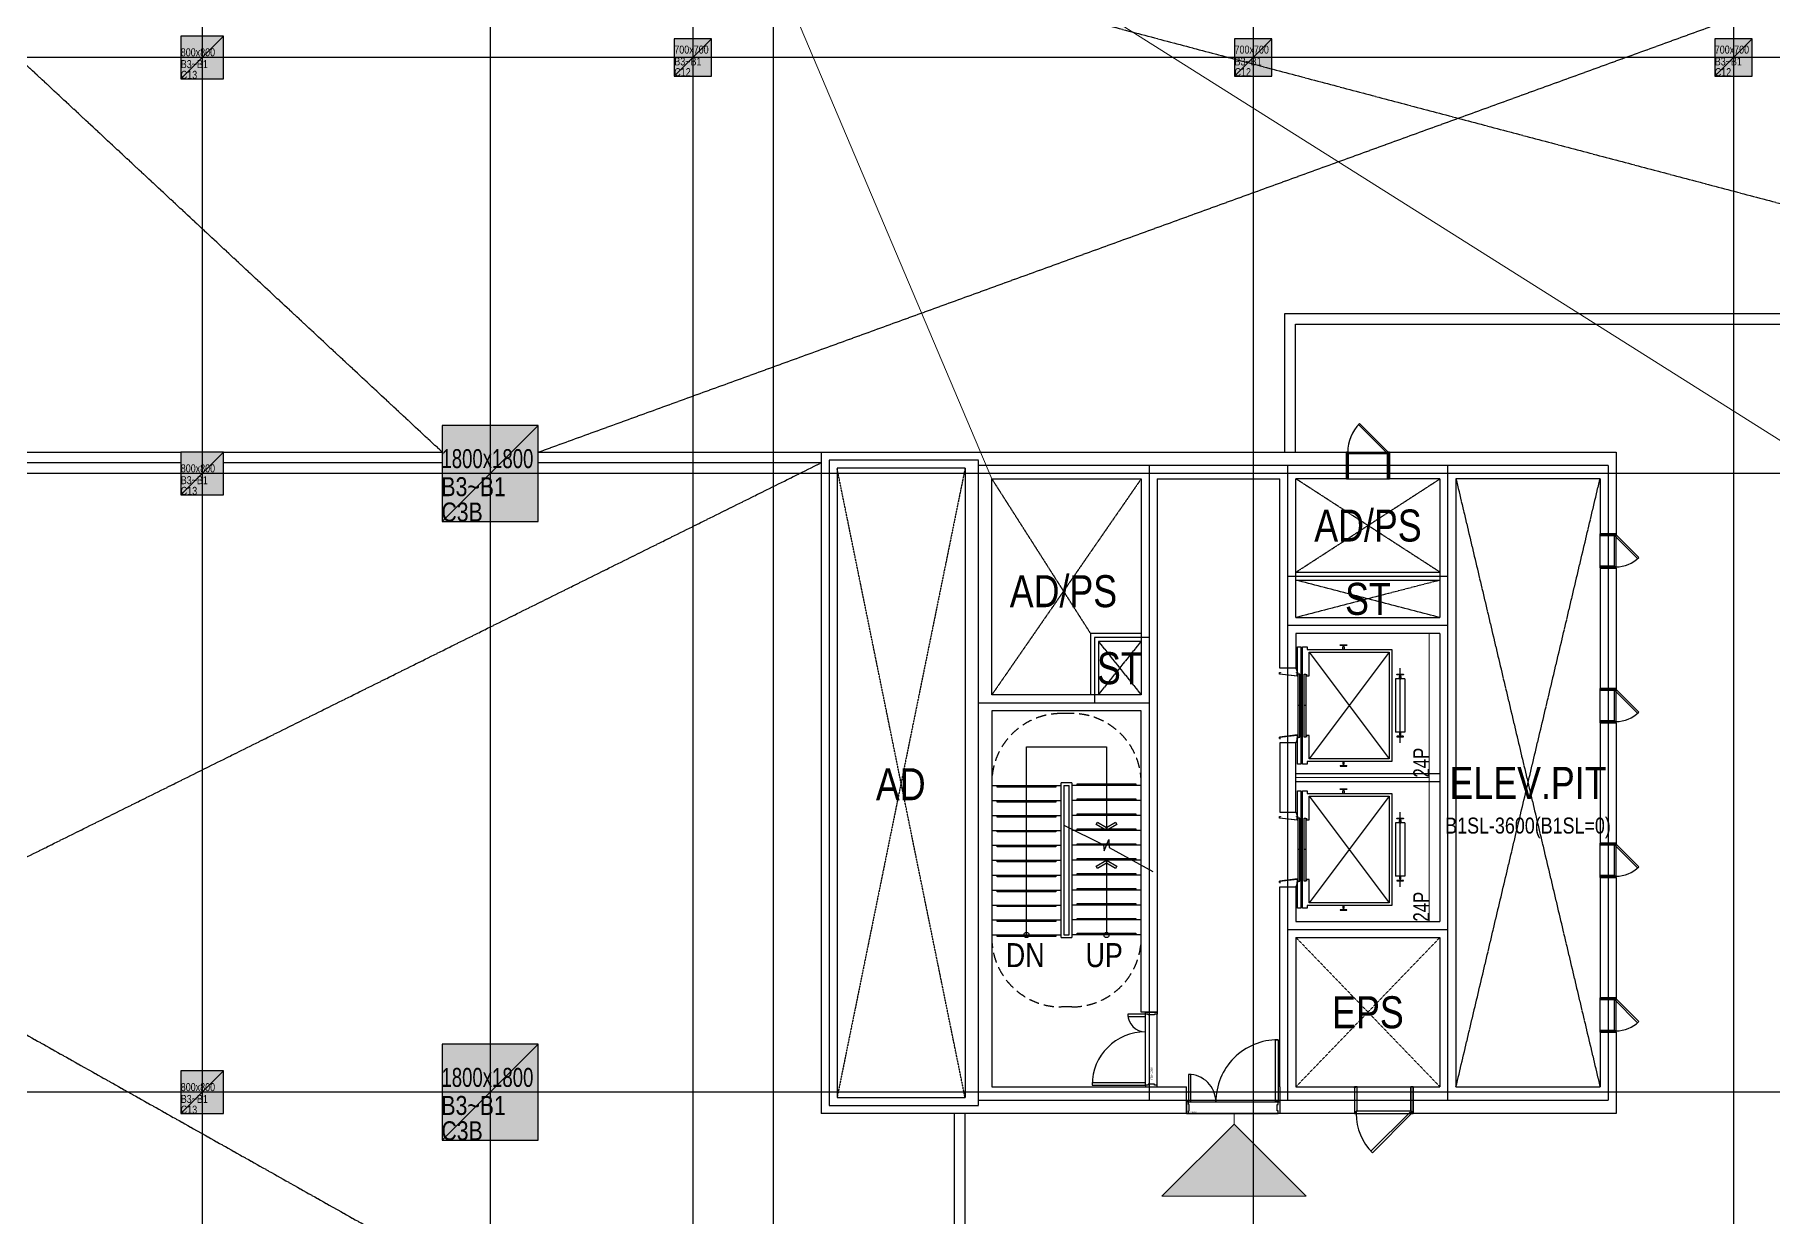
# Model space of a CAD drawing. Header units: millimetres. Extents: x -20379 to 476967, y -520228 to 220376.
# Drawn here: x 260908 to 293472, y -450045 to -427895 of the extents above; entities that cross this region are included whole.
import ezdxf
from ezdxf.enums import TextEntityAlignment as Align

# ---------------------------------------------------------------- set-up
doc = ezdxf.new("R2010")
doc.units = ezdxf.units.MM
doc.header["$MEASUREMENT"] = 0
for name, pattern in [('$0$X-CORE_B2F$0$CEN', [62, 60, -1, 0, -1]), ('$0$X-CORE_B2F$0$CENTER2', [1.125, 0.75, -0.125, 0.125, -0.125]), ('$0$X-CORE_B2F$0$DASHED', [3, 2, -1]), ('$0$X-CORE_B2F$0$HIDDEN', [9.525, 6.35, -3.175]), ('$0$X-GRID_B3~B1$0$CENTER2', [1.125, 0.75, -0.125, 0.125, -0.125]), ('$0$X-INT-B2$0$CEN', [62, 60, -1, 0, -1])]:
    doc.linetypes.add(name, pattern=pattern)
doc.layers.get('Defpoints').update_dxf_attribs({"color": 145, "lineweight": 9})
doc.layers.add('$0$NDC_S_HATCH MATERIAL', color=8, linetype='Continuous', lineweight=9)
doc.layers.add('$0$X-F_EXIT_B2F$0$X-F_EXIT_B2F$0$TEXT VN1', color=7, linetype='Continuous', lineweight=13)
for name, color, linetype in [('$0$X-COL-B2$0$A-254', 254, 'Continuous'), ('$0$X-COL-B2$0$A-COL', 2, 'Continuous'), ('$0$X-CORE_B2F$0$A-CEN2', 8, '$0$X-CORE_B2F$0$CENTER2'), ('$0$X-CORE_B2F$0$A-CON', 2, 'Continuous'), ('$0$X-CORE_B2F$0$A-DOOR', 4, 'Continuous'), ('$0$X-CORE_B2F$0$A-DOORF', 9, 'Continuous'), ('$0$X-CORE_B2F$0$A-ELE4', 8, 'Continuous'), ('$0$X-CORE_B2F$0$A-ELEV', 5, 'Continuous'), ('$0$X-CORE_B2F$0$A-HR', 6, 'Continuous'), ('$0$X-CORE_B2F$0$A-OPEN1', 1, '$0$X-CORE_B2F$0$CEN'), ('$0$X-CORE_B2F$0$A-OPEN2', 9, '$0$X-CORE_B2F$0$DASHED'), ('$0$X-CORE_B2F$0$A-STR', 4, 'Continuous'), ('$0$X-CORE_B2F$0$A-SYM', 7, 'Continuous'), ('$0$X-CORE_B2F$0$A-WALD', 7, 'Continuous'), ('$0$X-F_EXIT_B2F$0$X-F_EXIT_B2F$0$F_exit', 3, 'Continuous'), ('$0$X-GRID_B3~B1$0$A-CEN1', 1, '$0$X-GRID_B3~B1$0$CENTER2'), ('$0$X-INT-B2$0$A-OPEN1', 1, '$0$X-INT-B2$0$CEN'), ('$0$X-INT-B2$0$A-WALB', 3, 'Continuous')]:
    doc.layers.add(name, color=color, linetype=linetype)
doc.styles.add('$0$X-COL-B2$0$Hrtext', font='arial.ttf', dxfattribs={"width": 0.8})
doc.styles.add('$0$X-CORE_B2F$0$$0$X-PLAN$0$Standard', font='')
doc.styles.add('$0$X-CORE_B2F$0$\\M+3C6F2\\M+3B8E9\\M+3B5B5$0$X-PLAN_1F$0$\\M+3B5B8\\M+3BFF2', font='')
doc.styles.add('$0$X-CORE_B2F$0$Hrtext', font='arial.ttf', dxfattribs={"width": 0.8})
doc.styles.add('$0$X-CORE_B2F$0$X-CORE-HOTEL-1F$0$X-PLAN$0$Standard', font='')
doc.styles.add('$0$X-GRID_B3~B1$0$Heerim', font='', dxfattribs={"width": 0.8})
doc.styles.get('$0$X-CORE_B2F$0$$0$X-PLAN$0$Standard').set_extended_font_data('DotumChe')
doc.styles.get('$0$X-CORE_B2F$0$\\M+3C6F2\\M+3B8E9\\M+3B5B5$0$X-PLAN_1F$0$\\M+3B5B8\\M+3BFF2').set_extended_font_data('Dotum')
doc.styles.get('$0$X-CORE_B2F$0$X-CORE-HOTEL-1F$0$X-PLAN$0$Standard').set_extended_font_data('DotumChe')
doc.styles.get('$0$X-GRID_B3~B1$0$Heerim').set_extended_font_data('Dotum')

# ---------------------------------------------------------------- blocks, each defined once
blk = doc.blocks.new('$0$258')
at = {"layer": '$0$X-COL-B2$0$A-254'}
h = blk.add_hatch(color=256, dxfattribs=at)
h.dxf.hatch_style = 1
h.paths.add_polyline_path([(362747, -114631), (361947, -114631), (361947, -115431), (362747, -115431)])
h = blk.add_hatch(color=256, dxfattribs=at)
h.dxf.hatch_style = 1
h.paths.add_polyline_path([(371897, -114681), (371197, -114681), (371197, -115381), (371897, -115381)])
h = blk.add_hatch(color=256, dxfattribs=at)
h.dxf.hatch_style = 1
h.paths.add_polyline_path([(382397, -114681), (381697, -114681), (381697, -115381), (382397, -115381)])
h = blk.add_hatch(color=256, dxfattribs=at)
h.dxf.hatch_style = 1
h.paths.add_polyline_path([(391397, -114681), (390697, -114681), (390697, -115381), (391397, -115381)])
h = blk.add_hatch(color=256, dxfattribs=at)
h.dxf.hatch_style = 1
h.paths.add_polyline_path([(368647, -121931), (366847, -121931), (366847, -123731), (368647, -123731)])
h = blk.add_hatch(color=256, dxfattribs=at)
h.dxf.hatch_style = 1
h.paths.add_polyline_path([(362747, -122431), (361947, -122431), (361947, -123231), (362747, -123231)])
h = blk.add_hatch(color=256, dxfattribs=at)
h.dxf.hatch_style = 1
h.paths.add_polyline_path([(368647, -133531), (366847, -133531), (366847, -135331), (368647, -135331)])
h = blk.add_hatch(color=256, dxfattribs=at)
h.dxf.hatch_style = 1
h.paths.add_polyline_path([(362747, -134031), (361947, -134031), (361947, -134831), (362747, -134831)])
at = {"layer": '$0$X-F_EXIT_B2F$0$X-F_EXIT_B2F$0$F_exit', "true_color": 0xb56bff}
h = blk.add_hatch(color=191, dxfattribs=at)
h.dxf.hatch_style = 1
h.paths.add_polyline_path([(381687, -135031), (383037, -136381), (380337, -136381)])
at = {"layer": '$0$X-COL-B2$0$A-COL'}
for p, q in [((362747, -114631), (361947, -114631)), ((361947, -114631), (361947, -115431)), ((362747, -115431), (362747, -114631)), ((371897, -114681), (371197, -114681)), ((371197, -114681), (371197, -115381)), ((371897, -115381), (371897, -114681)), ((382397, -114681), (381697, -114681)), ((381697, -114681), (381697, -115381)), ((382397, -115381), (382397, -114681)), ((391397, -114681), (390697, -114681)), ((390697, -114681), (390697, -115381)), ((391397, -115381), (391397, -114681)), ((361947, -115431), (362747, -115431)), ((371197, -115381), (371897, -115381)), ((381697, -115381), (382397, -115381)), ((390697, -115381), (391397, -115381)), ((368647, -121931), (366847, -121931)), ((366847, -121931), (366847, -123731)), ((368647, -123731), (368647, -121931)), ((362747, -122431), (361947, -122431)), ((361947, -122431), (361947, -123231)), ((362747, -123231), (362747, -122431)), ((361947, -123231), (362747, -123231)), ((366847, -123731), (368647, -123731)), ((368647, -133531), (366847, -133531)), ((366847, -133531), (366847, -135331)), ((368647, -135331), (368647, -133531)), ((362747, -134031), (361947, -134031)), ((361947, -134031), (361947, -134831)), ((362747, -134831), (362747, -134031)), ((361947, -134831), (362747, -134831)), ((366847, -135331), (368647, -135331))]:
    blk.add_line(p, q, dxfattribs=at)
at = {"layer": '$0$X-CORE_B2F$0$A-CEN2'}
for p, q in [((376897, -122581), (374097, -122581)), ((374097, -122581), (374097, -134681)), ((376897, -134681), (376897, -122581)), ((388697, -122681), (376897, -122681)), ((380097, -122681), (380097, -134581)), ((382697, -134581), (382697, -122681)), ((385697, -134581), (385697, -122681)), ((388697, -122681), (388697, -134581)), ((382697, -124756), (385697, -124756)), ((385697, -125681), (382697, -125681)), ((379072, -125906), (379072, -127131)), ((380097, -125906), (379072, -125906)), ((376897, -127131), (380097, -127131)), ((382697, -131381), (385697, -131381)), ((374097, -134681), (376897, -134681)), ((376897, -134581), (388697, -134581))]:
    blk.add_line(p, q, dxfattribs=at)
at = {"layer": '$0$X-CORE_B2F$0$A-CON', "ltscale": 10}
for p, q in [((373947, -122431), (383795, -122431)), ((373947, -122431), (373947, -134831)), ((383795, -122431), (383795, -122931)), ((384598, -122431), (388847, -122431)), ((384598, -122431), (384598, -122931)), ((388847, -122431), (388847, -123959)), ((376647, -122731), (374247, -122731)), ((374247, -122731), (374247, -134531)), ((376647, -122731), (376647, -134531)), ((377147, -126981), (377147, -122931)), ((377147, -122931), (379947, -122931)), ((379947, -122931), (379947, -126981)), ((380247, -122931), (380247, -132931)), ((380247, -122931), (382547, -122931)), ((382547, -126481), (382547, -122931)), ((383795, -122931), (382847, -122931)), ((382847, -125531), (382847, -122931)), ((385547, -122931), (384598, -122931)), ((385547, -122931), (385547, -125531)), ((388547, -122931), (385847, -122931)), ((385847, -122931), (385847, -134331)), ((388547, -122931), (388547, -123959)), ((388547, -123959), (388847, -123959)), ((388547, -124603), (388547, -126859)), ((388547, -124603), (388847, -124603)), ((388847, -124603), (388847, -126859)), ((382847, -125531), (385547, -125531)), ((385547, -125831), (382847, -125831)), ((382847, -125831), (382847, -126481)), ((385547, -125831), (385547, -131231)), ((382847, -126481), (382547, -126481)), ((379947, -126981), (377147, -126981)), ((388547, -126859), (388847, -126859)), ((379947, -127281), (377147, -127281)), ((377147, -127281), (377147, -134331)), ((379947, -132931), (379947, -127281)), ((388547, -127503), (388547, -129759)), ((388547, -127503), (388847, -127503)), ((388847, -127503), (388847, -129759)), ((382847, -127881), (382547, -127881)), ((382547, -127881), (382547, -129181)), ((382847, -129181), (382847, -127881)), ((382547, -129181), (382847, -129181)), ((388547, -129759), (388847, -129759)), ((382547, -134331), (382547, -130581)), ((382547, -130581), (382847, -130581)), ((382847, -130581), (382847, -131231)), ((388547, -130403), (388547, -132659)), ((388547, -130403), (388847, -130403)), ((388847, -130403), (388847, -132659)), ((382847, -131231), (385547, -131231)), ((382847, -131531), (385547, -131531)), ((382847, -131531), (382847, -134331)), ((388547, -132659), (388847, -132659)), ((380247, -132931), (379947, -132931)), ((388547, -133303), (388547, -134331)), ((388547, -133303), (388847, -133303)), ((388847, -133303), (388847, -134831)), ((377147, -134331), (380797, -134331)), ((383947, -134331), (383947, -134831)), ((385047, -134331), (385047, -134831)), ((385847, -134331), (388547, -134331)), ((374247, -134531), (376647, -134531)), ((380797, -134831), (373947, -134831)), ((383947, -134831), (382547, -134831)), ((388847, -134831), (385047, -134831))]:
    blk.add_line(p, q, dxfattribs=at)
at = {"layer": '$0$X-CORE_B2F$0$A-CON'}
for p, q in [((385547, -131531), (385547, -134331)), ((380797, -134831), (380797, -134331)), ((382547, -134331), (382547, -134831)), ((382847, -134331), (383947, -134331)), ((385047, -134331), (385547, -134331))]:
    blk.add_line(p, q, dxfattribs=at)
at = {"layer": '$0$X-CORE_B2F$0$A-DOOR'}
for p, q in [((384019, -121915), (384039, -121894)), ((384555, -122451), (384019, -121915)), ((384039, -121894), (384576, -122431)), ((383795, -122442), (383795, -122431)), ((383795, -122431), (383817, -122431)), ((383816, -122432), (383797, -122432)), ((383797, -122432), (383797, -122442)), ((383816, -122465), (383816, -122432)), ((383817, -122431), (383817, -122464)), ((384576, -122431), (384555, -122451)), ((384598, -122431), (384576, -122431)), ((384576, -122431), (384576, -122464)), ((384577, -122465), (384577, -122432)), ((384577, -122432), (384597, -122432)), ((384597, -122432), (384597, -122442)), ((384598, -122442), (384598, -122431)), ((383797, -122442), (383795, -122442)), ((383797, -122442), (383797, -122442)), ((383797, -122442), (383797, -122442)), ((383827, -122465), (383816, -122465)), ((383817, -122464), (383828, -122464)), ((383827, -122930), (383827, -122465)), ((383828, -122464), (383828, -122931)), ((384576, -122464), (384565, -122464)), ((384565, -122464), (384565, -122931)), ((384566, -122930), (384566, -122465)), ((384566, -122465), (384577, -122465)), ((384597, -122442), (384597, -122442)), ((384597, -122442), (384597, -122442)), ((384597, -122442), (384598, -122442)), ((383795, -122931), (383795, -122920)), ((383795, -122920), (383797, -122920)), ((383828, -122931), (383795, -122931)), ((383797, -122920), (383797, -122920)), ((383797, -122920), (383797, -122920)), ((383797, -122920), (383797, -122930)), ((383797, -122930), (383827, -122930)), ((384565, -122931), (384598, -122931)), ((384597, -122930), (384566, -122930)), ((384598, -122920), (384597, -122920)), ((384597, -122920), (384597, -122920)), ((384597, -122920), (384597, -122920)), ((384597, -122920), (384597, -122930)), ((384598, -122931), (384598, -122920)), ((388547, -123992), (388547, -123959)), ((388547, -123959), (388557, -123959)), ((388814, -123992), (388547, -123992)), ((388557, -123960), (388548, -123960)), ((388548, -123960), (388548, -123991)), ((388548, -123991), (388812, -123991)), ((388557, -123959), (388557, -123960)), ((388557, -123960), (388557, -123960)), ((388557, -123960), (388557, -123960)), ((388812, -123991), (388812, -123980)), ((388812, -123980), (388845, -123980)), ((388847, -123981), (388814, -123981)), ((388814, -123981), (388814, -123992)), ((388847, -123981), (388826, -124001)), ((388826, -124001), (389250, -124426)), ((388836, -123960), (388836, -123959)), ((388836, -123959), (388847, -123959)), ((388836, -123960), (388836, -123960)), ((388836, -123960), (388836, -123960)), ((388845, -123960), (388836, -123960)), ((388845, -123980), (388845, -123960)), ((388847, -123959), (388847, -123981)), ((389271, -124405), (388847, -123981)), ((388814, -124570), (388547, -124570)), ((388547, -124570), (388547, -124603)), ((388547, -124603), (388557, -124603)), ((388548, -124602), (388548, -124571)), ((388548, -124571), (388812, -124571)), ((388557, -124602), (388548, -124602)), ((388557, -124603), (388557, -124602)), ((388557, -124602), (388557, -124602)), ((388557, -124602), (388557, -124602)), ((388812, -124571), (388812, -124582)), ((388812, -124582), (388845, -124582)), ((388814, -124581), (388814, -124570)), ((388847, -124581), (388814, -124581)), ((388836, -124602), (388836, -124602)), ((388836, -124602), (388836, -124602)), ((388836, -124602), (388836, -124603)), ((388845, -124602), (388836, -124602)), ((388836, -124603), (388847, -124603)), ((388845, -124582), (388845, -124602)), ((388847, -124603), (388847, -124581)), ((389250, -124426), (389271, -124405)), ((382537, -126591), (382537, -126561)), ((382537, -126561), (382557, -126561)), ((382877, -126631), (382537, -126591)), ((382557, -126566), (382542, -126566)), ((382542, -126566), (382542, -126586)), ((382542, -126586), (382872, -126625)), ((382557, -126561), (382557, -126566)), ((382856, -126566), (382856, -126561)), ((382856, -126561), (382877, -126561)), ((382872, -126566), (382856, -126566)), ((382872, -126625), (382872, -126566)), ((382877, -126561), (382877, -126631)), ((388547, -126892), (388547, -126859)), ((388547, -126859), (388557, -126859)), ((388814, -126892), (388547, -126892)), ((388557, -126860), (388548, -126860)), ((388548, -126860), (388548, -126891)), ((388548, -126891), (388812, -126891)), ((388557, -126859), (388557, -126860)), ((388557, -126860), (388557, -126860)), ((388557, -126860), (388557, -126860)), ((388812, -126891), (388812, -126880)), ((388812, -126880), (388845, -126880)), ((388847, -126881), (388814, -126881)), ((388814, -126881), (388814, -126892)), ((388847, -126881), (388826, -126901)), ((388826, -126901), (389250, -127326)), ((388836, -126860), (388836, -126859)), ((388836, -126859), (388847, -126859)), ((388836, -126860), (388836, -126860)), ((388836, -126860), (388836, -126860)), ((388845, -126860), (388836, -126860)), ((388845, -126880), (388845, -126860)), ((388847, -126859), (388847, -126881)), ((389271, -127305), (388847, -126881)), ((389250, -127326), (389271, -127305)), ((388814, -127470), (388547, -127470)), ((388547, -127470), (388547, -127503)), ((388547, -127503), (388557, -127503)), ((388548, -127502), (388548, -127471)), ((388548, -127471), (388812, -127471)), ((388557, -127502), (388548, -127502)), ((388557, -127503), (388557, -127502)), ((388557, -127502), (388557, -127502)), ((388557, -127502), (388557, -127502)), ((388812, -127471), (388812, -127482)), ((388812, -127482), (388845, -127482)), ((388814, -127481), (388814, -127470)), ((388847, -127481), (388814, -127481)), ((388836, -127502), (388836, -127502)), ((388836, -127502), (388836, -127502)), ((388836, -127502), (388836, -127503)), ((388845, -127502), (388836, -127502)), ((388836, -127503), (388847, -127503)), ((388845, -127482), (388845, -127502)), ((388847, -127503), (388847, -127481)), ((382877, -127731), (382537, -127771)), ((382537, -127771), (382537, -127801)), ((382537, -127801), (382557, -127801)), ((382542, -127775), (382872, -127737)), ((382542, -127796), (382542, -127775)), ((382557, -127796), (382542, -127796)), ((382557, -127801), (382557, -127796)), ((382872, -127796), (382856, -127796)), ((382856, -127796), (382856, -127801)), ((382856, -127801), (382877, -127801)), ((382872, -127737), (382872, -127796)), ((382877, -127801), (382877, -127731)), ((382537, -129291), (382537, -129261)), ((382537, -129261), (382557, -129261)), ((382557, -129266), (382542, -129266)), ((382542, -129266), (382542, -129286)), ((382557, -129261), (382557, -129266)), ((382856, -129266), (382856, -129261)), ((382856, -129261), (382877, -129261)), ((382872, -129266), (382856, -129266)), ((382872, -129325), (382872, -129266)), ((382877, -129261), (382877, -129331)), ((382877, -129331), (382537, -129291)), ((382542, -129286), (382872, -129325)), ((388547, -129792), (388547, -129759)), ((388547, -129759), (388557, -129759)), ((388814, -129792), (388547, -129792)), ((388557, -129760), (388548, -129760)), ((388548, -129760), (388548, -129791)), ((388548, -129791), (388812, -129791)), ((388557, -129759), (388557, -129760)), ((388557, -129760), (388557, -129760)), ((388557, -129760), (388557, -129760)), ((388812, -129791), (388812, -129780)), ((388812, -129780), (388845, -129780)), ((388847, -129781), (388814, -129781)), ((388814, -129781), (388814, -129792)), ((388847, -129781), (388826, -129801)), ((388826, -129801), (389250, -130226)), ((388836, -129760), (388836, -129759)), ((388836, -129759), (388847, -129759)), ((388836, -129760), (388836, -129760)), ((388836, -129760), (388836, -129760)), ((388845, -129760), (388836, -129760)), ((388845, -129780), (388845, -129760)), ((388847, -129759), (388847, -129781)), ((389271, -130205), (388847, -129781)), ((389250, -130226), (389271, -130205)), ((382877, -130431), (382537, -130471)), ((382537, -130471), (382537, -130501)), ((382537, -130501), (382557, -130501)), ((382542, -130475), (382872, -130437)), ((382542, -130496), (382542, -130475)), ((382557, -130496), (382542, -130496)), ((382557, -130501), (382557, -130496)), ((382872, -130496), (382856, -130496)), ((382856, -130496), (382856, -130501)), ((382856, -130501), (382877, -130501)), ((382872, -130437), (382872, -130496)), ((382877, -130501), (382877, -130431)), ((388814, -130370), (388547, -130370)), ((388547, -130370), (388547, -130403)), ((388547, -130403), (388557, -130403)), ((388548, -130402), (388548, -130371)), ((388548, -130371), (388812, -130371)), ((388557, -130402), (388548, -130402)), ((388557, -130403), (388557, -130402)), ((388557, -130402), (388557, -130402)), ((388557, -130402), (388557, -130402)), ((388812, -130371), (388812, -130382)), ((388812, -130382), (388845, -130382)), ((388814, -130381), (388814, -130370)), ((388847, -130381), (388814, -130381)), ((388836, -130402), (388836, -130402)), ((388836, -130402), (388836, -130402)), ((388836, -130402), (388836, -130403)), ((388845, -130402), (388836, -130402)), ((388836, -130403), (388847, -130403)), ((388845, -130382), (388845, -130402)), ((388847, -130403), (388847, -130381)), ((388547, -132692), (388547, -132659)), ((388547, -132659), (388557, -132659)), ((388814, -132692), (388547, -132692)), ((388557, -132660), (388548, -132660)), ((388548, -132660), (388548, -132691)), ((388548, -132691), (388812, -132691)), ((388557, -132659), (388557, -132660)), ((388557, -132660), (388557, -132660)), ((388557, -132660), (388557, -132660)), ((388812, -132691), (388812, -132680)), ((388812, -132680), (388845, -132680)), ((388847, -132681), (388814, -132681)), ((388814, -132681), (388814, -132692)), ((388847, -132681), (388826, -132701)), ((388826, -132701), (389250, -133126)), ((388836, -132660), (388836, -132659)), ((388836, -132659), (388847, -132659)), ((388836, -132660), (388836, -132660)), ((388836, -132660), (388836, -132660)), ((388845, -132660), (388836, -132660)), ((388845, -132680), (388845, -132660)), ((388847, -132659), (388847, -132681)), ((389271, -133105), (388847, -132681)), ((380027, -132966), (379697, -132966)), ((379697, -132966), (379697, -133011)), ((379697, -133011), (380027, -133011)), ((380027, -132966), (380027, -132931)), ((380027, -132931), (380247, -132931)), ((380077, -132966), (380027, -132966)), ((380027, -133011), (380027, -132966)), ((380077, -132981), (380077, -132966)), ((380197, -132981), (380077, -132981)), ((380247, -132966), (380197, -132966)), ((380197, -132966), (380197, -132981)), ((380247, -132931), (380247, -132966)), ((389250, -133126), (389271, -133105)), ((382467, -134611), (382467, -133446)), ((382467, -133446), (382512, -133446)), ((382512, -133446), (382512, -134611)), ((388814, -133270), (388547, -133270)), ((388547, -133270), (388547, -133303)), ((388547, -133303), (388557, -133303)), ((388548, -133302), (388548, -133271)), ((388548, -133271), (388812, -133271)), ((388557, -133302), (388548, -133302)), ((388557, -133303), (388557, -133302)), ((388557, -133302), (388557, -133302)), ((388557, -133302), (388557, -133302)), ((388812, -133271), (388812, -133282)), ((388812, -133282), (388845, -133282)), ((388814, -133281), (388814, -133270)), ((388847, -133281), (388814, -133281)), ((388836, -133302), (388836, -133302)), ((388836, -133302), (388836, -133302)), ((388836, -133302), (388836, -133303)), ((388845, -133302), (388836, -133302)), ((388836, -133303), (388847, -133303)), ((388845, -133282), (388845, -133302)), ((388847, -133303), (388847, -133281)), ((380876, -134096), (380831, -134096)), ((380831, -134096), (380831, -134611)), ((380876, -134611), (380876, -134096)), ((380027, -134251), (379027, -134251)), ((379027, -134251), (379027, -134296)), ((379027, -134296), (380027, -134296)), ((380027, -134296), (380027, -134251)), ((380077, -134296), (380027, -134296)), ((380027, -134296), (380027, -134331)), ((380027, -134331), (380247, -134331)), ((380197, -134281), (380077, -134281)), ((380077, -134281), (380077, -134296)), ((380197, -134296), (380197, -134281)), ((380247, -134296), (380197, -134296)), ((380247, -134331), (380247, -134296)), ((383992, -134331), (383947, -134331)), ((383947, -134331), (383947, -134346)), ((383947, -134346), (383948, -134346)), ((383948, -134346), (383948, -134332)), ((383948, -134332), (383990, -134332)), ((383948, -134346), (383948, -134346)), ((383948, -134346), (383948, -134346)), ((383990, -134332), (383990, -134784)), ((383992, -134786), (383992, -134331)), ((385001, -134786), (385001, -134331)), ((385001, -134331), (385047, -134331)), ((385045, -134332), (385003, -134332)), ((385003, -134332), (385003, -134784)), ((385045, -134346), (385045, -134332)), ((385047, -134346), (385045, -134346)), ((385045, -134346), (385045, -134346)), ((385045, -134346), (385045, -134346)), ((385047, -134331), (385047, -134346)), ((380831, -134611), (380796, -134611)), ((380796, -134611), (380797, -134831)), ((380831, -134611), (380876, -134611)), ((380831, -134661), (380831, -134611)), ((380846, -134661), (380831, -134661)), ((380832, -134831), (380832, -134781)), ((380832, -134781), (380847, -134781)), ((380847, -134781), (380846, -134661)), ((382512, -134611), (382467, -134611)), ((382497, -134781), (382497, -134661)), ((382497, -134661), (382512, -134661)), ((382512, -134781), (382497, -134781)), ((382512, -134661), (382512, -134611)), ((382512, -134611), (382547, -134611)), ((382512, -134831), (382512, -134781)), ((382547, -134611), (382547, -134831)), ((383990, -134784), (383975, -134784)), ((383975, -134784), (383975, -134829)), ((383977, -134831), (383977, -134786)), ((383977, -134786), (383992, -134786)), ((384988, -134802), (384253, -135538)), ((385016, -134831), (384988, -134802)), ((385016, -134786), (385001, -134786)), ((385003, -134784), (385018, -134784)), ((385016, -134831), (385016, -134786)), ((385018, -134784), (385018, -134829)), ((380797, -134831), (380832, -134831)), ((382547, -134831), (382512, -134831)), ((383948, -134816), (383947, -134816)), ((383947, -134816), (383947, -134831)), ((383947, -134831), (383977, -134831)), ((383948, -134816), (383948, -134816)), ((383948, -134816), (383948, -134816)), ((383948, -134829), (383948, -134816)), ((383975, -134829), (383948, -134829)), ((384281, -135566), (385016, -134831)), ((385047, -134831), (385016, -134831)), ((385018, -134829), (385045, -134829)), ((385045, -134816), (385045, -134816)), ((385045, -134816), (385045, -134816)), ((385045, -134816), (385047, -134816)), ((385045, -134829), (385045, -134816)), ((385047, -134816), (385047, -134831)), ((384253, -135538), (384281, -135566))]:
    blk.add_line(p, q, dxfattribs=at)
at = {"layer": '$0$X-CORE_B2F$0$A-DOOR', "color": 8}
for p, q in [((383797, -122930), (383797, -122432)), ((383797, -122432), (383810, -122432)), ((383810, -122433), (383798, -122433)), ((383798, -122433), (383798, -122928)), ((383810, -122432), (383810, -122433)), ((383817, -122431), (384576, -122431)), ((384597, -122432), (384583, -122432)), ((384583, -122432), (384583, -122433)), ((384583, -122433), (384595, -122433)), ((384595, -122433), (384595, -122928)), ((384597, -122930), (384597, -122432)), ((384565, -122464), (383828, -122464)), ((383810, -122930), (383797, -122930)), ((383798, -122928), (383810, -122928)), ((383810, -122928), (383810, -122930)), ((383828, -122931), (384565, -122931)), ((384595, -122928), (384583, -122928)), ((384583, -122928), (384583, -122930)), ((384583, -122930), (384597, -122930)), ((388547, -124570), (388547, -123992)), ((388548, -123973), (388548, -123960)), ((388548, -123960), (388845, -123960)), ((388549, -123973), (388548, -123973)), ((388844, -123961), (388549, -123961)), ((388549, -123961), (388549, -123973)), ((388814, -123992), (388814, -124570)), ((388844, -123973), (388844, -123961)), ((388845, -123973), (388844, -123973)), ((388845, -123960), (388845, -123973)), ((388847, -124581), (388847, -123981)), ((388548, -124588), (388548, -124602)), ((388549, -124588), (388548, -124588)), ((388548, -124602), (388845, -124602)), ((388549, -124600), (388549, -124588)), ((388844, -124600), (388549, -124600)), ((388845, -124588), (388844, -124588)), ((388844, -124588), (388844, -124600)), ((388845, -124602), (388845, -124588)), ((388547, -127470), (388547, -126892)), ((388548, -126873), (388548, -126860)), ((388548, -126860), (388845, -126860)), ((388549, -126873), (388548, -126873)), ((388844, -126861), (388549, -126861)), ((388549, -126861), (388549, -126873)), ((388814, -126892), (388814, -127470)), ((388844, -126873), (388844, -126861)), ((388845, -126873), (388844, -126873)), ((388845, -126860), (388845, -126873)), ((388847, -127481), (388847, -126881)), ((388548, -127488), (388548, -127502)), ((388549, -127488), (388548, -127488)), ((388548, -127502), (388845, -127502)), ((388549, -127500), (388549, -127488)), ((388844, -127500), (388549, -127500)), ((388845, -127488), (388844, -127488)), ((388844, -127488), (388844, -127500)), ((388845, -127502), (388845, -127488)), ((388547, -130370), (388547, -129792)), ((388548, -129773), (388548, -129760)), ((388548, -129760), (388845, -129760)), ((388549, -129773), (388548, -129773)), ((388844, -129761), (388549, -129761)), ((388549, -129761), (388549, -129773)), ((388814, -129792), (388814, -130370)), ((388844, -129773), (388844, -129761)), ((388845, -129773), (388844, -129773)), ((388845, -129760), (388845, -129773)), ((388847, -130381), (388847, -129781)), ((388548, -130388), (388548, -130402)), ((388549, -130388), (388548, -130388)), ((388548, -130402), (388845, -130402)), ((388549, -130400), (388549, -130388)), ((388844, -130400), (388549, -130400)), ((388845, -130388), (388844, -130388)), ((388844, -130388), (388844, -130400)), ((388845, -130402), (388845, -130388)), ((388547, -133270), (388547, -132692)), ((388548, -132673), (388548, -132660)), ((388548, -132660), (388845, -132660)), ((388549, -132673), (388548, -132673)), ((388844, -132661), (388549, -132661)), ((388549, -132661), (388549, -132673)), ((388814, -132692), (388814, -133270)), ((388844, -132673), (388844, -132661)), ((388845, -132673), (388844, -132673)), ((388845, -132660), (388845, -132673)), ((388847, -133281), (388847, -132681)), ((388548, -133288), (388548, -133302)), ((388549, -133288), (388548, -133288)), ((388548, -133302), (388845, -133302)), ((388549, -133300), (388549, -133288)), ((388844, -133300), (388549, -133300)), ((388845, -133288), (388844, -133288)), ((388844, -133288), (388844, -133300)), ((388845, -133302), (388845, -133288)), ((383967, -134332), (383948, -134332)), ((383948, -134332), (383948, -134829)), ((383950, -134828), (383950, -134334)), ((383950, -134334), (383967, -134334)), ((383967, -134334), (383967, -134332)), ((383992, -134331), (385001, -134331)), ((385026, -134332), (385045, -134332)), ((385026, -134334), (385026, -134332)), ((385043, -134334), (385026, -134334)), ((385043, -134828), (385043, -134334)), ((385045, -134332), (385045, -134829)), ((385001, -134786), (383992, -134786)), ((383948, -134829), (383967, -134829)), ((383967, -134828), (383950, -134828)), ((383967, -134829), (383967, -134828)), ((383977, -134831), (385016, -134831)), ((385026, -134829), (385026, -134828)), ((385026, -134828), (385043, -134828)), ((385045, -134829), (385026, -134829))]:
    blk.add_line(p, q, dxfattribs=at)
for centre, radius, start, end in [((384576, -122431), 758, 135, 180), ((388847, -123981), 600, 270, 315), ((388847, -126881), 600, 270, 315), ((388847, -129781), 600, 270, 315), ((388847, -132681), 600, 270, 315), ((385016, -134831), 1040, 180, 225)]:
    blk.add_arc(centre, radius, start, end, dxfattribs=at)
at = {"layer": '$0$X-CORE_B2F$0$A-DOORF'}
for centre, radius, start, end in [((380027, -132966), 330, 180, 270), ((380027, -134296), 1000, 90, 180), ((382512, -134611), 1165, 89.99, 180.0004), ((380831, -134611), 515, 359.9988, 90.01)]:
    blk.add_arc(centre, radius, start, end, dxfattribs=at)
at = {"layer": '$0$X-CORE_B2F$0$A-ELE4'}
for p, q in [((377247, -128711), (377247, -128681)), ((378347, -128711), (377247, -128711)), ((378347, -128681), (378347, -128711)), ((378747, -128681), (378747, -128651)), ((378747, -128651), (379847, -128651)), ((378747, -128961), (378747, -128931)), ((378747, -128931), (379847, -128931)), ((379847, -128651), (379847, -128681)), ((379847, -128931), (379847, -128961)), ((377247, -128991), (377247, -128961)), ((378347, -128991), (377247, -128991)), ((377247, -129271), (377247, -129241)), ((378347, -129271), (377247, -129271)), ((378347, -128961), (378347, -128991)), ((378347, -129241), (378347, -129271)), ((378747, -129241), (378747, -129211)), ((378747, -129211), (379847, -129211)), ((379847, -129211), (379847, -129241)), ((377247, -129551), (377247, -129521)), ((378347, -129551), (377247, -129551)), ((378347, -129521), (378347, -129551)), ((378747, -129521), (378747, -129491)), ((378747, -129491), (379847, -129491)), ((379847, -129491), (379847, -129521)), ((377247, -129831), (377247, -129801)), ((378347, -129831), (377247, -129831)), ((378347, -129801), (378347, -129831)), ((378747, -129801), (378747, -129771)), ((378747, -129771), (379847, -129771)), ((379847, -129771), (379847, -129801)), ((377247, -130111), (377247, -130081)), ((378347, -130111), (377247, -130111)), ((378347, -130081), (378347, -130111)), ((378747, -130081), (378747, -130051)), ((378747, -130051), (379847, -130051)), ((379847, -130051), (379847, -130081)), ((377247, -130391), (377247, -130361)), ((378347, -130391), (377247, -130391)), ((378347, -130361), (378347, -130391)), ((378747, -130361), (378747, -130331)), ((378747, -130331), (379847, -130331)), ((379847, -130331), (379847, -130361)), ((377247, -130671), (377247, -130641)), ((378347, -130671), (377247, -130671)), ((378347, -130641), (378347, -130671)), ((378747, -130641), (378747, -130611)), ((378747, -130611), (379847, -130611)), ((378747, -130921), (378747, -130891)), ((378747, -130891), (379847, -130891)), ((379847, -130611), (379847, -130641)), ((379847, -130891), (379847, -130921)), ((377247, -130951), (377247, -130921)), ((378347, -130951), (377247, -130951)), ((377247, -131231), (377247, -131201)), ((378347, -131231), (377247, -131231)), ((378347, -130921), (378347, -130951)), ((378347, -131201), (378347, -131231)), ((378747, -131201), (378747, -131171)), ((378747, -131171), (379847, -131171)), ((379847, -131171), (379847, -131201)), ((377247, -131511), (377247, -131481)), ((378347, -131511), (377247, -131511)), ((378347, -131481), (378347, -131511)), ((378747, -131481), (378747, -131451)), ((378747, -131451), (379847, -131451)), ((379847, -131451), (379847, -131481)), ((380027, -134296), (380027, -132966)), ((380247, -134296), (380247, -132966)), ((380831, -134611), (382512, -134611)), ((380831, -134611), (382512, -134611)), ((380832, -134831), (382512, -134831)), ((382512, -134831), (380832, -134831))]:
    blk.add_line(p, q, dxfattribs=at)
at = {"layer": '$0$X-CORE_B2F$0$A-ELEV'}
for p, q in [((382877, -126561), (382877, -126081)), ((382877, -126081), (382939, -126081)), ((382939, -126081), (382939, -128281)), ((382969, -128281), (382969, -126081)), ((382969, -126081), (383059, -126081)), ((383059, -126081), (383059, -126131)), ((383059, -126131), (384646, -126131)), ((383096, -126621), (383096, -126181)), ((383096, -126181), (384596, -126181)), ((384596, -126181), (383096, -128181)), ((383096, -126181), (384596, -128181)), ((383675, -126042), (383675, -126046)), ((383675, -126046), (383675, -126042)), ((383675, -126042), (383803, -126042)), ((383691, -126054), (383681, -126053)), ((383725, -126056), (383681, -126053)), ((383727, -126128), (383727, -126085)), ((383747, -126131), (383730, -126131)), ((383731, -126080), (383731, -126063)), ((383746, -126063), (383746, -126080)), ((383750, -126085), (383750, -126128)), ((383786, -126054), (383752, -126056)), ((383796, -126053), (383786, -126054)), ((383803, -126042), (383803, -126046)), ((384596, -126181), (384596, -128181)), ((384646, -126131), (384646, -128231)), ((382847, -126481), (382877, -126561)), ((382919, -126591), (382884, -126591)), ((382884, -126591), (382884, -127771)), ((382919, -127771), (382919, -126591)), ((383001, -127771), (383001, -126591)), ((383001, -126591), (383036, -126591)), ((383036, -126591), (383036, -127771)), ((383046, -126591), (383046, -126621)), ((383046, -126621), (383096, -126621)), ((384737, -126592), (384737, -126596)), ((384737, -126596), (384737, -126592)), ((384737, -126592), (384865, -126592)), ((384753, -126604), (384743, -126603)), ((384787, -126606), (384743, -126603)), ((384789, -126678), (384789, -126635)), ((384793, -126630), (384793, -126613)), ((384801, -127881), (384801, -126481)), ((384808, -126613), (384808, -126630)), ((384812, -126635), (384812, -126678)), ((384848, -126604), (384814, -126606)), ((384858, -126603), (384848, -126604)), ((384865, -126592), (384865, -126596)), ((384886, -126681), (384716, -126681)), ((384716, -126681), (384716, -127681)), ((384809, -126681), (384792, -126681)), ((384886, -126681), (384886, -127681)), ((382919, -127181), (382884, -127181)), ((383036, -127181), (383001, -127181)), ((382877, -127801), (382847, -127881)), ((382877, -128281), (382877, -127801)), ((382884, -127771), (382919, -127771)), ((383036, -127771), (383001, -127771)), ((383096, -127741), (383046, -127741)), ((383046, -127741), (383046, -127771)), ((383096, -128181), (383096, -127741)), ((384886, -127681), (384716, -127681)), ((384886, -127681), (384716, -127681)), ((384737, -127770), (384737, -127765)), ((384737, -127765), (384737, -127770)), ((384737, -127770), (384865, -127770)), ((384787, -127756), (384743, -127758)), ((384753, -127758), (384743, -127758)), ((384789, -127684), (384789, -127727)), ((384809, -127681), (384792, -127681)), ((384793, -127731), (384793, -127749)), ((384808, -127749), (384808, -127731)), ((384812, -127727), (384812, -127684)), ((384848, -127758), (384814, -127756)), ((384858, -127758), (384848, -127758)), ((384865, -127770), (384865, -127765)), ((382939, -128281), (382877, -128281)), ((383059, -128281), (382969, -128281)), ((384646, -128231), (383059, -128231)), ((383059, -128231), (383059, -128281)), ((384596, -128181), (383096, -128181)), ((383727, -128234), (383727, -128277)), ((383747, -128231), (383730, -128231)), ((383731, -128281), (383731, -128299)), ((383733, -128231), (383745, -128231)), ((383745, -128231), (383733, -128231)), ((383746, -128299), (383746, -128281)), ((383750, -128277), (383750, -128234)), ((383675, -128320), (383675, -128315)), ((383675, -128315), (383675, -128320)), ((383675, -128320), (383803, -128320)), ((383725, -128306), (383681, -128308)), ((383786, -128308), (383752, -128306)), ((383796, -128308), (383786, -128308)), ((383803, -128320), (383803, -128315)), ((382877, -129261), (382877, -128781)), ((382877, -128781), (382939, -128781)), ((382939, -128781), (382939, -130981)), ((382969, -130981), (382969, -128781)), ((382969, -128781), (383059, -128781)), ((383059, -128781), (383059, -128831)), ((383059, -128831), (384646, -128831)), ((383096, -129321), (383096, -128881)), ((383096, -128881), (384596, -128881)), ((384596, -128881), (383096, -130881)), ((383096, -128881), (384596, -130881)), ((383675, -128742), (383675, -128746)), ((383675, -128746), (383675, -128742)), ((383675, -128742), (383803, -128742)), ((383691, -128754), (383681, -128753)), ((383725, -128756), (383681, -128753)), ((383727, -128828), (383727, -128785)), ((383747, -128831), (383730, -128831)), ((383731, -128780), (383731, -128763)), ((383746, -128763), (383746, -128780)), ((383750, -128785), (383750, -128828)), ((383786, -128754), (383752, -128756)), ((383796, -128753), (383786, -128754)), ((383803, -128742), (383803, -128746)), ((384596, -128881), (384596, -130881)), ((384646, -128831), (384646, -130931)), ((382847, -129181), (382877, -129261)), ((384801, -130581), (384801, -129181)), ((382919, -129291), (382884, -129291)), ((382884, -129291), (382884, -130471)), ((382919, -130471), (382919, -129291)), ((383001, -130471), (383001, -129291)), ((383001, -129291), (383036, -129291)), ((383036, -129291), (383036, -130471)), ((383046, -129291), (383046, -129321)), ((383046, -129321), (383096, -129321)), ((384886, -129381), (384716, -129381)), ((384716, -129381), (384716, -130381)), ((384737, -129292), (384737, -129296)), ((384737, -129296), (384737, -129292)), ((384737, -129292), (384865, -129292)), ((384753, -129304), (384743, -129303)), ((384787, -129306), (384743, -129303)), ((384789, -129378), (384789, -129335)), ((384809, -129381), (384792, -129381)), ((384793, -129330), (384793, -129313)), ((384808, -129313), (384808, -129330)), ((384812, -129335), (384812, -129378)), ((384848, -129304), (384814, -129306)), ((384858, -129303), (384848, -129304)), ((384865, -129292), (384865, -129296)), ((384886, -129381), (384886, -130381)), ((382919, -129881), (382884, -129881)), ((383036, -129881), (383001, -129881)), ((382877, -130501), (382847, -130581)), ((382877, -130981), (382877, -130501)), ((382884, -130471), (382919, -130471)), ((383036, -130471), (383001, -130471)), ((383096, -130441), (383046, -130441)), ((383046, -130441), (383046, -130471)), ((383096, -130881), (383096, -130441)), ((384886, -130381), (384716, -130381)), ((384886, -130381), (384716, -130381)), ((384737, -130470), (384737, -130465)), ((384737, -130465), (384737, -130470)), ((384737, -130470), (384865, -130470)), ((384787, -130456), (384743, -130458)), ((384753, -130458), (384743, -130458)), ((384789, -130384), (384789, -130427)), ((384809, -130381), (384792, -130381)), ((384793, -130431), (384793, -130449)), ((384808, -130449), (384808, -130431)), ((384812, -130427), (384812, -130384)), ((384848, -130458), (384814, -130456)), ((384858, -130458), (384848, -130458)), ((384865, -130470), (384865, -130465)), ((384596, -130881), (383096, -130881)), ((382939, -130981), (382877, -130981)), ((383059, -130981), (382969, -130981)), ((384646, -130931), (383059, -130931)), ((383059, -130931), (383059, -130981)), ((383675, -131020), (383675, -131015)), ((383675, -131015), (383675, -131020)), ((383675, -131020), (383803, -131020)), ((383725, -131006), (383681, -131008)), ((383727, -130934), (383727, -130977)), ((383747, -130931), (383730, -130931)), ((383731, -130981), (383731, -130999)), ((383733, -130931), (383745, -130931)), ((383745, -130931), (383733, -130931)), ((383746, -130999), (383746, -130981)), ((383750, -130977), (383750, -130934)), ((383786, -131008), (383752, -131006)), ((383796, -131008), (383786, -131008)), ((383803, -131020), (383803, -131015))]:
    blk.add_line(p, q, dxfattribs=at)
for centre, radius, start, end in [((383682, -126046), 7.18, 180, 266.6174), ((383682, -126046), 7.18, 180, 266.6174), ((383682, -126046), 7.18, 180, 266.6174), ((383724, -126063), 7.18, 0, 86.6268), ((383727, -126080), 4.31, 270, 0), ((383730, -126128), 2.87, 180, 270), ((383753, -126063), 7.18, 93.3703, 180), ((383750, -126080), 4.31, 180, 270), ((383747, -126128), 2.87, 270, 0), ((383795, -126046), 7.18, 273.3826, 0), ((384744, -126596), 7.18, 180, 266.6174), ((384744, -126596), 7.18, 180, 266.6174), ((384744, -126596), 7.18, 180, 266.6174), ((384786, -126613), 7.18, 0, 86.6268), ((384789, -126630), 4.31, 270, 0), ((384815, -126613), 7.18, 93.3703, 180), ((384812, -126630), 4.31, 180, 270), ((384857, -126596), 7.18, 273.3826, 0), ((384792, -126678), 2.87, 180, 270), ((384809, -126678), 2.87, 270, 0), ((384744, -127765), 7.18, 93.3826, 180), ((384744, -127765), 7.18, 93.3826, 180), ((384744, -127765), 7.18, 93.3826, 180), ((384786, -127749), 7.18, 273.3732, 0), ((384792, -127684), 2.87, 90, 180), ((384789, -127731), 4.31, 0, 90), ((384812, -127731), 4.31, 90, 180), ((384815, -127749), 7.18, 180, 266.6297), ((384809, -127684), 2.87, 0, 90), ((384857, -127765), 7.18, 0, 86.6174), ((383724, -128299), 7.18, 273.3732, 0), ((383730, -128234), 2.87, 90, 180), ((383727, -128281), 4.31, 0, 90), ((383750, -128281), 4.31, 90, 180), ((383753, -128299), 7.18, 180, 266.6297), ((383747, -128234), 2.87, 0, 90), ((383682, -128315), 7.18, 93.3826, 180), ((383682, -128315), 7.18, 93.3826, 180), ((383682, -128315), 7.18, 93.3826, 180), ((383795, -128315), 7.18, 0, 86.6174), ((383682, -128746), 7.18, 180, 266.6174), ((383682, -128746), 7.18, 180, 266.6174), ((383682, -128746), 7.18, 180, 266.6174), ((383724, -128763), 7.18, 0, 86.6268), ((383727, -128780), 4.31, 270, 0), ((383730, -128828), 2.87, 180, 270), ((383753, -128763), 7.18, 93.3703, 180), ((383750, -128780), 4.31, 180, 270), ((383747, -128828), 2.87, 270, 0), ((383795, -128746), 7.18, 273.3826, 0), ((384744, -129296), 7.18, 180, 266.6174), ((384744, -129296), 7.18, 180, 266.6174), ((384744, -129296), 7.18, 180, 266.6174), ((384786, -129313), 7.18, 0, 86.6268), ((384789, -129330), 4.31, 270, 0), ((384792, -129378), 2.87, 180, 270), ((384815, -129313), 7.18, 93.3703, 180), ((384812, -129330), 4.31, 180, 270), ((384809, -129378), 2.87, 270, 0), ((384857, -129296), 7.18, 273.3826, 0), ((384744, -130465), 7.18, 93.3826, 180), ((384744, -130465), 7.18, 93.3826, 180), ((384744, -130465), 7.18, 93.3826, 180), ((384786, -130449), 7.18, 273.3732, 0), ((384792, -130384), 2.87, 90, 180), ((384789, -130431), 4.31, 0, 90), ((384812, -130431), 4.31, 90, 180), ((384815, -130449), 7.18, 180, 266.6297), ((384809, -130384), 2.87, 0, 90), ((384857, -130465), 7.18, 0, 86.6174), ((383682, -131015), 7.18, 93.3826, 180), ((383682, -131015), 7.18, 93.3826, 180), ((383682, -131015), 7.18, 93.3826, 180), ((383724, -130999), 7.18, 273.3732, 0), ((383730, -130934), 2.87, 90, 180), ((383727, -130981), 4.31, 0, 90), ((383750, -130981), 4.31, 90, 180), ((383753, -130999), 7.18, 180, 266.6297), ((383747, -130934), 2.87, 0, 90), ((383795, -131015), 7.18, 0, 86.6174)]:
    blk.add_arc(centre, radius, start, end, dxfattribs=at)
at = {"layer": '$0$X-CORE_B2F$0$A-HR'}
for p, q in [((378447, -131531), (378447, -128631)), ((378647, -128631), (378447, -128631)), ((378497, -128681), (378497, -131481)), ((378497, -128681), (378597, -128681)), ((378597, -131481), (378597, -128681)), ((378647, -128631), (378647, -131531)), ((378447, -131531), (378647, -131531)), ((378497, -131481), (378597, -131481))]:
    blk.add_line(p, q, dxfattribs=at)
at = {"layer": '$0$X-CORE_B2F$0$A-OPEN1'}
for p, q in [((385847, -122931), (388547, -134331)), ((385847, -134331), (388547, -122931)), ((385547, -125531), (382847, -124831)), ((385547, -124831), (382847, -125531)), ((379147, -125981), (379947, -126981)), ((379147, -126981), (379947, -125981))]:
    blk.add_line(p, q, dxfattribs=at)
at = {"layer": '$0$X-CORE_B2F$0$A-OPEN2'}
for p, q in [((376647, -122731), (374247, -134531)), ((376647, -134531), (374247, -122731)), ((379947, -122931), (377147, -126981)), ((377147, -122931), (378997, -125831)), ((382847, -124681), (385547, -122931)), ((385547, -124681), (382847, -122931)), ((382847, -131531), (385547, -134331)), ((382847, -134331), (385547, -131531))]:
    blk.add_line(p, q, dxfattribs=at)
at = {"layer": '$0$X-CORE_B2F$0$A-STR', "color": 8, "linetype": '$0$X-CORE_B2F$0$HIDDEN', "ltscale": 30}
for p, q in [((378647, -127331), (378447, -127331)), ((378647, -132831), (378447, -132831))]:
    blk.add_line(p, q, dxfattribs=at)
at = {"layer": '$0$X-CORE_B2F$0$A-STR'}
for p, q in [((377147, -128681), (378447, -128681)), ((379947, -128681), (378647, -128681)), ((377147, -128961), (378447, -128961)), ((377147, -129241), (378447, -129241)), ((379947, -128961), (378647, -128961)), ((379947, -129241), (378647, -129241)), ((377147, -129521), (378447, -129521)), ((379947, -129521), (378647, -129521)), ((377147, -129801), (378447, -129801)), ((379947, -129801), (378647, -129801)), ((377147, -130081), (378447, -130081)), ((379947, -130081), (378647, -130081)), ((377147, -130361), (378447, -130361)), ((379947, -130361), (378647, -130361)), ((377147, -130641), (378447, -130641)), ((379947, -130641), (378647, -130641)), ((377147, -130921), (378447, -130921)), ((377147, -131201), (378447, -131201)), ((379947, -130921), (378647, -130921)), ((379947, -131201), (378647, -131201)), ((377147, -131481), (378447, -131481)), ((379947, -131481), (378647, -131481))]:
    blk.add_line(p, q, dxfattribs=at)
at = {"layer": '$0$X-CORE_B2F$0$A-STR', "color": 8, "linetype": '$0$X-CORE_B2F$0$HIDDEN', "ltscale": 30}
for centre, start, end in [((378447, -128631), 90, 180), ((378647, -128631), 0, 90), ((378447, -131531), 180, 270), ((378647, -131531), 270, 0)]:
    blk.add_arc(centre, 1300, start, end, dxfattribs=at)
at = {"layer": '$0$X-CORE_B2F$0$A-SYM'}
for p, q in [((377797, -131481), (377797, -127956)), ((377797, -127956), (379297, -127956)), ((379297, -127956), (379297, -129521)), ((378500, -129424), (379239, -129791)), ((379105, -129410), (379129, -129368)), ((379297, -129521), (379105, -129410)), ((379129, -129368), (379297, -129465)), ((379297, -129465), (379465, -129368)), ((379489, -129410), (379297, -129521)), ((379465, -129368), (379489, -129410)), ((379239, -129791), (379255, -129907)), ((379255, -129907), (379338, -129694)), ((379338, -129694), (379348, -129842)), ((379348, -129842), (380167, -130289)), ((379105, -130192), (379297, -130081)), ((379129, -130233), (379105, -130192)), ((379297, -130136), (379129, -130233)), ((379297, -130081), (379297, -131481)), ((379297, -130081), (379489, -130192)), ((379465, -130233), (379297, -130136)), ((379489, -130192), (379465, -130233))]:
    blk.add_line(p, q, dxfattribs=at)
for centre in [(377797, -131481), (379297, -131481)]:
    blk.add_circle(centre, 50, dxfattribs=at)
at = {"layer": '$0$X-CORE_B2F$0$A-WALD'}
for p, q in [((382847, -124681), (385547, -124681)), ((382847, -124831), (385547, -124831)), ((379947, -125831), (378997, -125831)), ((378997, -125831), (378997, -126981)), ((379947, -125981), (379147, -125981)), ((379147, -125981), (379147, -126981)), ((382847, -128456), (385547, -128456)), ((382847, -128606), (385547, -128606))]:
    blk.add_line(p, q, dxfattribs=at)
at = {"layer": '$0$X-F_EXIT_B2F$0$X-F_EXIT_B2F$0$TEXT VN1'}
for p, q in [((380337, -136381), (381687, -135031)), ((381687, -135031), (383037, -136381)), ((383037, -136381), (380337, -136381))]:
    blk.add_line(p, q, dxfattribs=at)
at = {"layer": '$0$X-GRID_B3~B1$0$A-CEN1', "ltscale": 10}
for p, q in [((362347, -71986), (362347, -206938)), ((367747, -71986), (367747, -158431)), ((371547, -71986), (371547, -158431)), ((373047, -71986), (373047, -206938)), ((382047, -71986), (382047, -206938)), ((391047, -71986), (391047, -206938)), ((565437, -115031), (324908, -115031)), ((425347, -122831), (324908, -122831)), ((425347, -134431), (324908, -134431))]:
    blk.add_line(p, q, dxfattribs=at)
at = {"layer": '$0$X-INT-B2$0$A-OPEN1'}
for p, q in [((366847, -122431), (339997, -97431)), ((361947, -109831), (399712, -119831)), ((368647, -122431), (403347, -109831)), ((339997, -139481), (373947, -122631)), ((339997, -122631), (369947, -139481))]:
    blk.add_line(p, q, dxfattribs=at)
at = {"layer": '$0$X-INT-B2$0$A-WALB', "ltscale": 10}
for p, q in [((382637, -119831), (399712, -119831)), ((382637, -122431), (382637, -119831)), ((382837, -120031), (399912, -120031)), ((382837, -122431), (382837, -120031)), ((354347, -122431), (361947, -122431)), ((362747, -122431), (366847, -122431)), ((368647, -122431), (373947, -122431)), ((361947, -122631), (354347, -122631)), ((366847, -122631), (362747, -122631)), ((373947, -122631), (368647, -122631)), ((376447, -141881), (376447, -134831)), ((376647, -141881), (376647, -134831))]:
    blk.add_line(p, q, dxfattribs=at)
at = {"layer": 'Defpoints'}
for p, q in [((371347, -109231), (377147, -122931)), ((371347, -109231), (411147, -134331)), ((362747, -114631), (361947, -115431)), ((371897, -114681), (371197, -115381)), ((382397, -114681), (381697, -115381)), ((391397, -114681), (390697, -115381)), ((368647, -121931), (366847, -123731)), ((362747, -122431), (361947, -123231)), ((382847, -126481), (382847, -125831)), ((382847, -125831), (385347, -125831)), ((385347, -125831), (385347, -128531)), ((382547, -126481), (382847, -126481)), ((382847, -127881), (382547, -127881)), ((382847, -128531), (382847, -127881)), ((385347, -128531), (382847, -128531)), ((382847, -129181), (382847, -128531)), ((382847, -128531), (385347, -128531)), ((385347, -128531), (385347, -131231)), ((382547, -129181), (382847, -129181)), ((382847, -130581), (382547, -130581)), ((382847, -131231), (382847, -130581)), ((385347, -131231), (382847, -131231)), ((368647, -133531), (366847, -135331)), ((362747, -134031), (361947, -134831)), ((381687, -135031), (381687, -134831))]:
    blk.add_line(p, q, dxfattribs=at)
at = {"style": '$0$X-GRID_B3~B1$0$Heerim', "width": 0.8}
for p in [(336345, -75064), (371545, -75064), (419545, -75064), (470745, -75064), (553745, -75064)]:
    blk.add_attdef('NO', text='', height=1000, dxfattribs=at).set_placement(p, align=Align.MIDDLE_CENTER)
for p in [(573015, -105332), (573015, -115032), (573015, -121932), (573015, -130632), (573015, -139932)]:
    blk.add_attdef('NO', text='', height=1000, rotation=90, dxfattribs=at).set_placement(p, align=Align.MIDDLE_CENTER)
at = {"layer": 'Defpoints', "style": '$0$X-COL-B2$0$Hrtext'}
for s, height, width, p in [('800x800', 150, 0.8, (361947, -115009)), ('700x700', 150, 0.8, (371197, -114959)), ('700x700', 150, 0.8, (381697, -114959)), ('700x700', 150, 0.8, (390697, -114959)), ('B3~B1', 150, 0.8, (361947, -115231)), ('B3~B1', 150, 0.8, (371197, -115181)), ('B3~B1', 150, 0.8, (381697, -115181)), ('B3~B1', 150, 0.8, (390697, -115181)), ('1800x1800', 356.2, 0.7, (366832, -122730)), ('800x800', 150, 0.8, (361947, -122809)), ('B3~B1', 150, 0.8, (361947, -123031)), ('B3~B1', 356.2, 0.8, (366832, -123256)), ('1800x1800', 356.2, 0.7, (366832, -134330)), ('800x800', 150, 0.8, (361947, -134409)), ('B3~B1', 150, 0.8, (361947, -134631)), ('B3~B1', 356.2, 0.8, (366832, -134856))]:
    blk.add_text(s, height=height, dxfattribs=dict(at, width=width)).set_placement(p)
at = {"layer": 'Defpoints', "color": 6, "style": '$0$X-COL-B2$0$Hrtext', "width": 0.8}
for s, height, p in [('C12', 150, (371197, -115381)), ('C12', 150, (381697, -115381)), ('C12', 150, (390697, -115381)), ('C13', 150, (361947, -115431)), ('C13', 150, (361947, -123231)), ('C3B', 356.2, (366832, -123731)), ('C13', 150, (361947, -134831)), ('C3B', 356.2, (366832, -135331))]:
    blk.add_text(s, height=height, dxfattribs=at).set_placement(p)
at = {"layer": 'Defpoints', "style": '$0$X-CORE_B2F$0$Hrtext', "width": 0.8}
for s, height, p in [('AD/PS', 600, (384197, -123806)), ('AD/PS', 600, (378490, -125037)), ('ST', 600, (384197, -125181)), ('ST', 600, (379547, -126481)), ('AD', 600, (375441, -128656)), ('ELEV.PIT', 600, (387197, -128631)), ('B1SL-3600(B1SL=0)', 300, (387197, -129431)), ('DN', 450, (377774, -131860)), ('UP', 450, (379254, -131860)), ('EPS', 600, (384197, -132931))]:
    blk.add_text(s, height=height, dxfattribs=at).set_placement(p, align=Align.MIDDLE_CENTER)
at = {"layer": 'Defpoints', "style": '$0$X-CORE_B2F$0$\\M+3C6F2\\M+3B8E9\\M+3B5B5$0$X-PLAN_1F$0$\\M+3B5B8\\M+3BFF2', "width": 0.8}
for p in [(385047, -128531), (385047, -131231)]:
    blk.add_text('24P', height=300, rotation=90, dxfattribs=at).set_placement(p, align=Align.TOP_LEFT)
at = {"layer": 'Defpoints', "linetype": 'Continuous', "text_generation_flag": 6}
for s, rotation, style, p in [('FSD-1300', 270, '$0$X-CORE_B2F$0$$0$X-PLAN$0$Standard', (380143, -134079)), ('SD-1500', 179.9897, '$0$X-CORE_B2F$0$X-CORE-HOTEL-1F$0$X-PLAN$0$Standard', (380886, -134812))]:
    blk.add_text(s, height=37.5, rotation=rotation, dxfattribs=dict(at, style=style)).set_placement(p, align=Align.MIDDLE)

msp = doc.modelspace()

# ---------------------------------------------------------------- block references
at = {"layer": '$0$NDC_S_HATCH MATERIAL'}
msp.add_blockref('$0$258', (-98302, -313290), dxfattribs=at)

doc.saveas('drawing.dxf')
